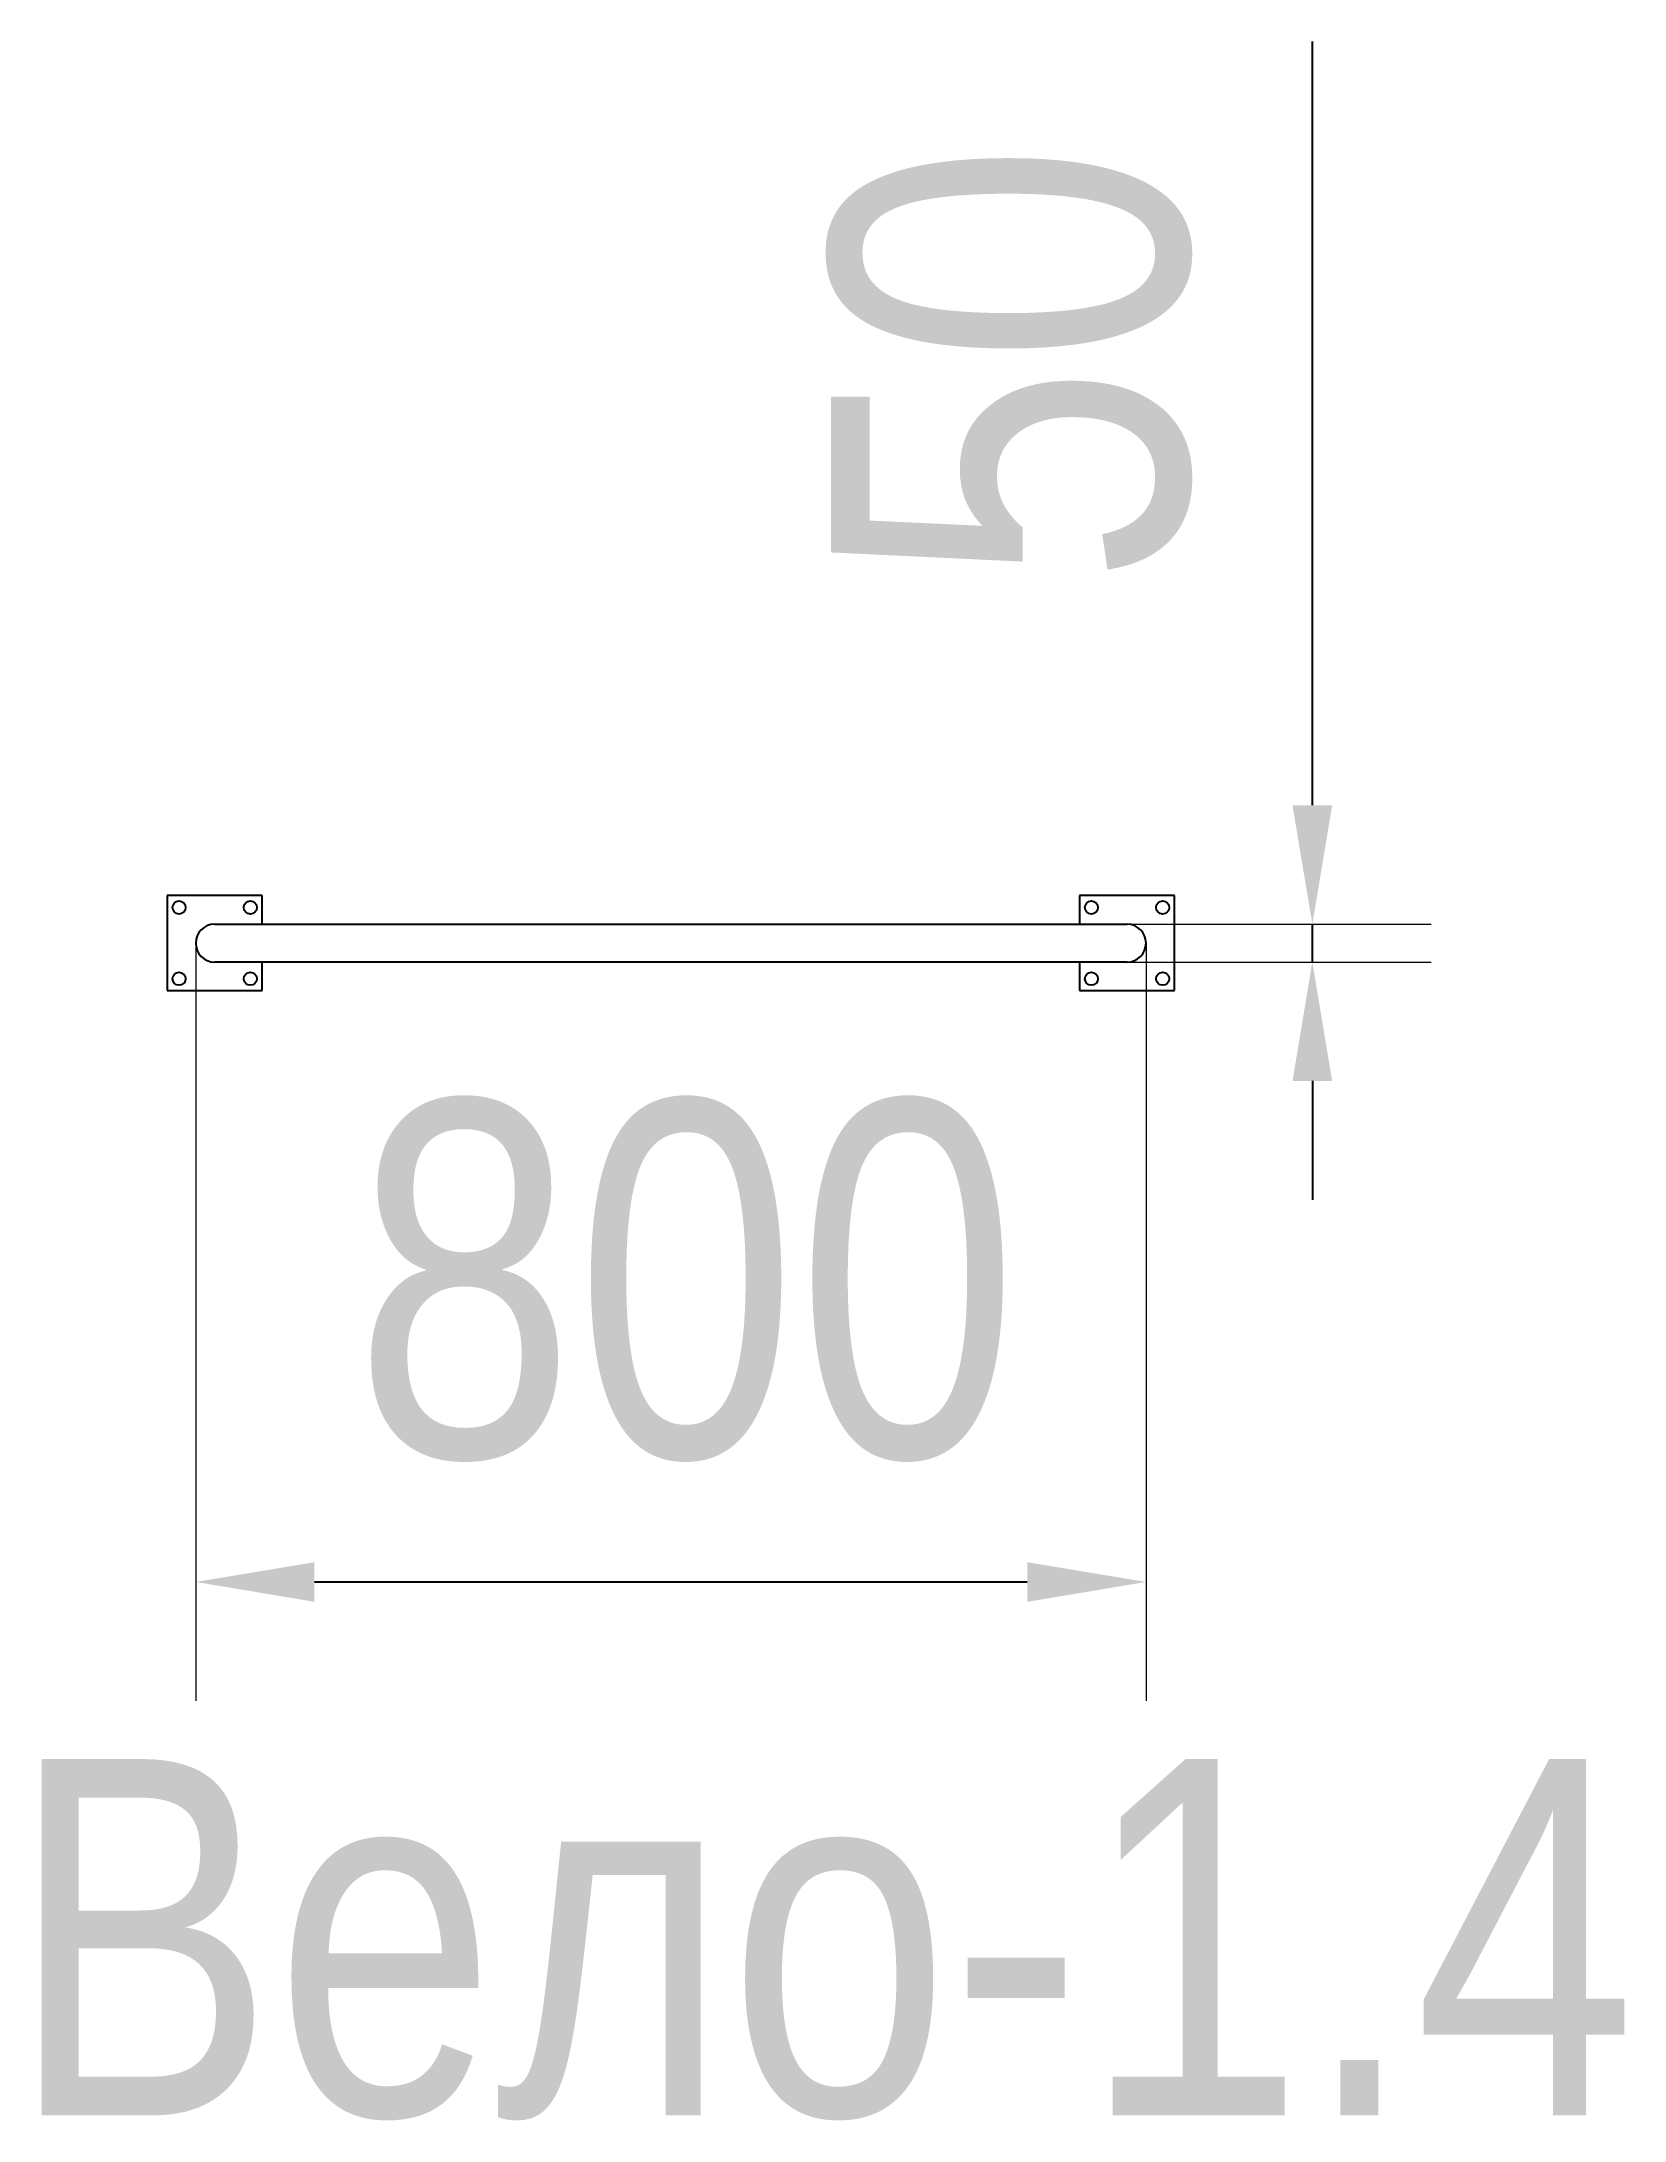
# Model space of a CAD drawing. Header units: millimetres. Extents: x -586 to 746, y -971 to 779.
import ezdxf

# ---------------------------------------------------------------- set-up
doc = ezdxf.new("R2010")
doc.units = ezdxf.units.MM
for name, color, linetype in [('DIKOM_АРТИКУЛ', 7, 'Continuous'), ('DIKOM_ОБЪЕКТ', 7, 'Continuous'), ('DIKOM_РАЗМЕР_ОБЪЕКТА', 7, 'Continuous')]:
    doc.layers.add(name, color=color, linetype=linetype)
doc.styles.add('style1', font='arialbd.ttf', dxfattribs={"width": 0.8})
doc.dimstyles.new('1-50', dxfattribs={"dimtxt": 300, "dimasz": 200, "dimexe": 100, "dimexo": 0, "dimgap": 100, "dimtad": 1, "dimtxsty": 'style1', "dimcen": 200, "dimclrd": 7, "dimclre": 7, "dimclrt": 7, "dimadec": 1, "dimazin": 2, "dimtfac": 1, "dimtmove": 0, "dimatfit": 2, "dimfxl": 0, "dimlwd": 25, "dimlwe": 18, "dimarcsym": 0})

# ---------------------------------------------------------------- blocks, each defined once
blk = doc.blocks.new('*D11')
at = {"layer": 'Defpoints', "color": 0, "transparency": 16777216}
for p in [(-456.5, 20), (343.5, 20), (343.5, -517.8)]:
    blk.add_point(p, dxfattribs=at)
at = {"layer": 'DIKOM_РАЗМЕР_ОБЪЕКТА', "color": 7, "lineweight": 18, "transparency": 16777216}
for p, q in [((-456.5, 20), (-456.5, -617.8)), ((343.5, 20), (343.5, -617.8))]:
    blk.add_line(p, q, dxfattribs=at)
at = {"layer": 'DIKOM_РАЗМЕР_ОБЪЕКТА', "color": 7, "lineweight": 25, "transparency": 16777216}
blk.add_line((-356.5, -517.8), (243.5, -517.8), dxfattribs=at)
at = {"layer": 'DIKOM_РАЗМЕР_ОБЪЕКТА', "color": 7, "transparency": 16777216}
for points in [[(-356.5, -501.2), (-356.5, -534.5), (-456.5, -517.8)], [(243.5, -501.2), (243.5, -534.5), (343.5, -517.8)]]:
    blk.add_solid(points, dxfattribs=at)
at = {"layer": 'DIKOM_РАЗМЕР_ОБЪЕКТА', "color": 7, "transparency": 16777216, "insert": (-43.7, -264.7), "char_height": 300, "attachment_point": 5, "style": 'style1'}
blk.add_mtext('{\\fArial|b0|i0|c204|p34;800}', dxfattribs=at)
blk = doc.blocks.new('*D12')
at = {"layer": 'Defpoints', "color": 0, "transparency": 16777216}
for p in [(57.3, 36), (483.5, 36), (57.3, 4)]:
    blk.add_point(p, dxfattribs=at)
at = {"layer": 'DIKOM_РАЗМЕР_ОБЪЕКТА', "color": 7, "lineweight": 25, "transparency": 16777216}
for p, q in [((483.5, 136), (483.5, 779)), ((483.5, 4), (483.5, 36)), ((483.5, -96), (483.5, -196))]:
    blk.add_line(p, q, dxfattribs=at)
at = {"layer": 'DIKOM_РАЗМЕР_ОБЪЕКТА', "color": 7, "lineweight": 18, "transparency": 16777216}
for p, q in [((57.3, 36), (583.5, 36)), ((57.3, 4), (583.5, 4))]:
    blk.add_line(p, q, dxfattribs=at)
at = {"layer": 'DIKOM_РАЗМЕР_ОБЪЕКТА', "color": 7, "transparency": 16777216}
for points in [[(466.8, 136), (500.2, 136), (483.5, 36)], [(466.8, -96), (500.2, -96), (483.5, 4)]]:
    blk.add_solid(points, dxfattribs=at)
at = {"layer": 'DIKOM_РАЗМЕР_ОБЪЕКТА', "color": 7, "transparency": 16777216, "insert": (230.3, 507.5), "char_height": 300, "attachment_point": 5, "rotation": 90, "style": 'style1'}
blk.add_mtext('{\\fArial|b0|i0|c204|p34;50}', dxfattribs=at)

msp = doc.modelspace()

# ---------------------------------------------------------------- linework, layer by layer
at = {"layer": 'DIKOM_ОБЪЕКТ', "color": 7, "linetype": 'Continuous'}
for p, q in [((-480.5, 59.985), (-480.5, -20.015)), ((-400.5, 59.985), (-480.5, 59.985)), ((-400.5, 35.985), (-400.5, 59.985)), ((287.5, 59.985), (287.5, 35.985)), ((367.5, 59.985), (287.5, 59.985)), ((367.5, -20.015), (367.5, 59.985)), ((-440.5, 35.985), (327.5, 35.985)), ((327.5, 3.985), (-440.5, 3.985)), ((-400.5, -20.015), (-400.5, 3.985)), ((287.5, 3.985), (287.5, -20.015)), ((-480.5, -20.015), (-400.5, -20.015)), ((287.5, -20.015), (367.5, -20.015))]:
    msp.add_line(p, q, dxfattribs=at)
for centre in [(-470.5, 49.985), (-410.5, 49.985), (297.5, 49.985), (357.5, 49.985), (-470.5, -10.015), (-410.5, -10.015), (297.5, -10.015), (357.5, -10.015)]:
    msp.add_circle(centre, 5.5, dxfattribs=at)
for centre, start, end in [((-440.5, 19.985), 90, 270), ((327.5, 19.985), 270, 90)]:
    msp.add_arc(centre, 16, start, end, dxfattribs=at)

# ---------------------------------------------------------------- texts
at = {"layer": 'DIKOM_АРТИКУЛ', "insert": (-613.729, -666.85), "char_height": 300, "width": 1373.12348, "attachment_point": 1, "style": 'style1'}
msp.add_mtext('{\\fArial|b0|i0|c204|p34;Вело-1.4}', dxfattribs=at)

# ---------------------------------------------------------------- dimensions: what is measured, and where the dimension line sits
at = {"layer": 'DIKOM_РАЗМЕР_ОБЪЕКТА'}
dim = msp.add_linear_dim(base=(483.484, 35.985), p1=(57.328, 3.985), p2=(57.328, 35.985), angle=90, text='{\\fArial|b0|i0|c204|p34;50}', dimstyle='1-50', override={"dimasz": 100}, dxfattribs=at)
dim.commit()
dim.dimension.update_dxf_attribs({"geometry": '*D12', "text_midpoint": (483.484, 507.472), "dimtype": 160})
dim = msp.add_linear_dim(base=(343.5, -517.832), p1=(-456.5, 19.985), p2=(343.5, 19.985), text='{\\fArial|b0|i0|c204|p34;<>}', dimstyle='1-50', override={"dimasz": 100}, dxfattribs=at)
dim.commit()
dim.dimension.update_dxf_attribs({"geometry": '*D11', "text_midpoint": (-43.7, -517.832), "dimtype": 160})

doc.saveas('drawing.dxf')
